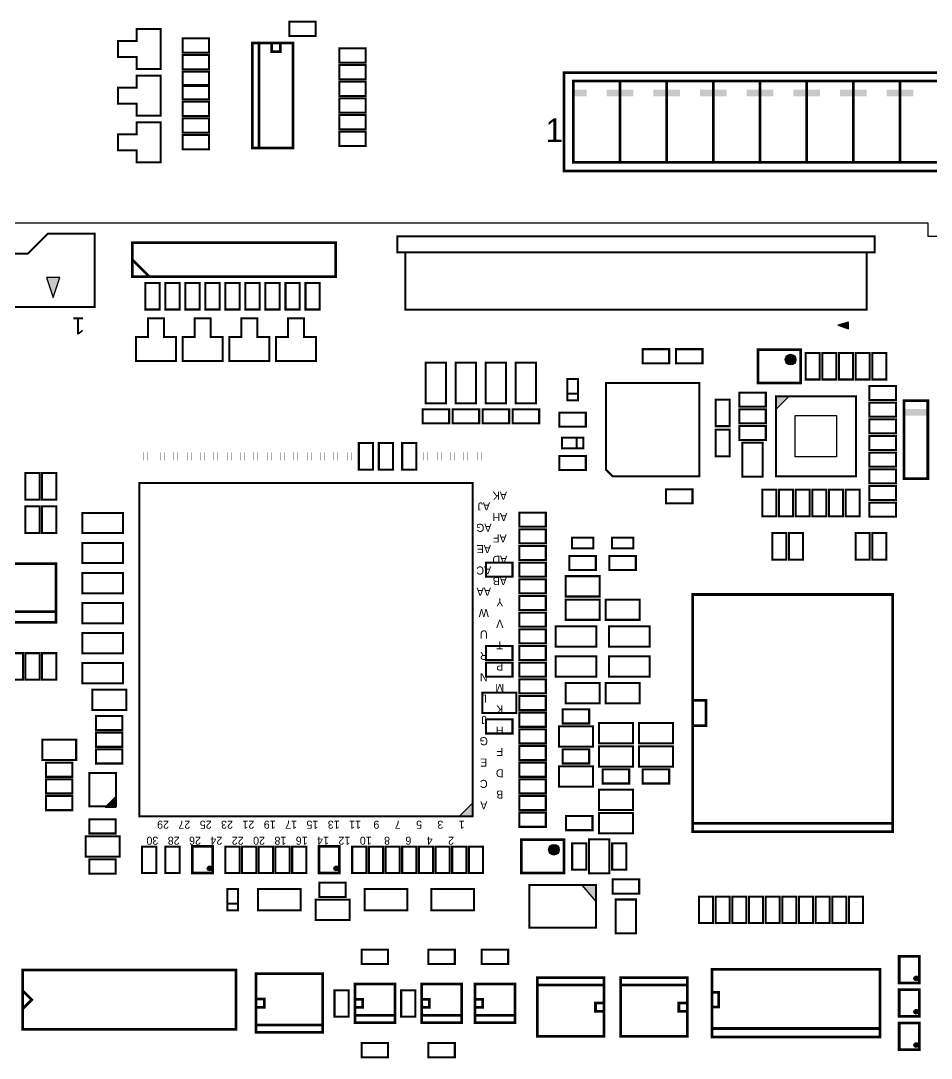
# Model space of a CAD drawing. Extents: x -18 to 363, y 0 to 182.
# Drawn here: x 92.9 to 161.1, y 87.4 to 165.2 of the extents above; entities that cross this region are included whole.
import ezdxf
from ezdxf.enums import TextEntityAlignment as Align

# ---------------------------------------------------------------- set-up
doc = ezdxf.new("R2010")
doc.units = 0
doc.header["$MEASUREMENT"] = 0
doc.layers.add('ASSEMBLY_OUTLINES_TOP', color=181, linetype='CONTINUOUS')
doc.layers.add('BOARD_OUTLINE', color=150, linetype='CONTINUOUS')
doc.styles.add('VERIBEST_GERBER_1', font='txt')

msp = doc.modelspace()

# ---------------------------------------------------------------- hatches: boundary and pattern name
at = {"layer": 'ASSEMBLY_OUTLINES_TOP'}
for points in [[(95.3, 144.4), (95.8, 145.9), (94.8, 145.9)], [(154.151483, 142.326), (154.948517, 142.051483), (154.948517, 142.551483)], [(150.5, 137), (149.5, 137), (149.5, 136)], [(100, 106.2), (100, 107), (99.2, 106.2)], [(125.75, 105.5), (126.75, 105.5), (126.75, 106.5)], [(136, 99.116666), (136, 100.35), (134.942857, 100.35)]]:
    msp.add_hatch(color=256, dxfattribs=at).paths.add_polyline_path(points, flags=0)
h = msp.add_hatch(color=256, dxfattribs=at)
edge = h.paths.add_edge_path()
edge.add_arc((150.6, 139.75), 0.4, 0, 360)
h = msp.add_hatch(color=256, dxfattribs=at)
edge = h.paths.add_edge_path()
edge.add_arc((132.85, 103), 0.4, 0, 360)
h = msp.add_hatch(color=256, dxfattribs=at)
edge = h.paths.add_edge_path()
edge.add_arc((107.025, 101.6), 0.175, 0, 360)
h = msp.add_hatch(color=256, dxfattribs=at)
edge = h.paths.add_edge_path()
edge.add_arc((116.525, 101.6), 0.175, 0, 360)
h = msp.add_hatch(color=256, dxfattribs=at)
edge = h.paths.add_edge_path()
edge.add_arc((160.025, 93.35), 0.175, 0, 360)
h = msp.add_hatch(color=256, dxfattribs=at)
edge = h.paths.add_edge_path()
edge.add_arc((160.025, 90.85), 0.175, 0, 360)
h = msp.add_hatch(color=256, dxfattribs=at)
edge = h.paths.add_edge_path()
edge.add_arc((160.025, 88.35), 0.175, 0, 360)

# ---------------------------------------------------------------- linework, layer by layer
for points, const_width in [([(113.0094, 164.0166), (113.0094, 165.0834), (114.9906, 165.0834), (114.9906, 164.0166)], 0.1524), ([(103.35, 164.55), (103.35, 161.55), (101.55, 161.55), (101.55, 162.45), (100.15, 162.45), (100.15, 163.65), (101.55, 163.65), (101.55, 164.55)], 0.15), ([(105.0094, 162.7666), (105.0094, 163.8334), (106.9906, 163.8334), (106.9906, 162.7666)], 0.1524), ([(110.226, 155.613), (110.226, 163.487), (113.274, 163.487), (113.274, 155.613)], 0.2032), ([(111.6865, 162.852), (111.6865, 163.487), (112.3215, 163.487), (112.3215, 162.852)], 0.2032), ([(105.0094, 161.5166), (105.0094, 162.5834), (106.9906, 162.5834), (106.9906, 161.5166)], 0.1524), ([(116.7594, 162.0166), (116.7594, 163.0834), (118.7406, 163.0834), (118.7406, 162.0166)], 0.1524), ([(116.7594, 160.7666), (116.7594, 161.8334), (118.7406, 161.8334), (118.7406, 160.7666)], 0.1524), ([(103.35, 161.05), (103.35, 158.05), (101.55, 158.05), (101.55, 158.95), (100.15, 158.95), (100.15, 160.15), (101.55, 160.15), (101.55, 161.05)], 0.15), ([(105.0094, 160.2666), (105.0094, 161.3334), (106.9906, 161.3334), (106.9906, 160.2666)], 0.1524), ([(133.6, 153.902), (133.6, 161.27), (177, 161.27), (177, 153.902)], 0.203), ([(105.0094, 159.2666), (105.0094, 160.3334), (106.9906, 160.3334), (106.9906, 159.2666)], 0.1524), ([(116.7594, 159.5166), (116.7594, 160.5834), (118.7406, 160.5834), (118.7406, 159.5166)], 0.1524), ([(134.3, 154.537), (134.3, 160.633), (137.8, 160.633), (137.8, 154.537)], 0.203), ([(137.8, 154.537), (137.8, 160.633), (141.3, 160.633), (141.3, 154.537)], 0.203), ([(141.3, 154.537), (141.3, 160.633), (144.8, 160.633), (144.8, 154.537)], 0.203), ([(144.8, 154.537), (144.8, 160.633), (148.3, 160.633), (148.3, 154.537)], 0.203), ([(148.3, 154.537), (148.3, 160.633), (151.8, 160.633), (151.8, 154.537)], 0.203), ([(151.8, 154.537), (151.8, 160.633), (155.3, 160.633), (155.3, 154.537)], 0.203), ([(155.3, 154.537), (155.3, 160.633), (158.8, 160.633), (158.8, 154.537)], 0.203), ([(158.8, 154.537), (158.8, 160.633), (162.3, 160.633), (162.3, 154.537)], 0.203), ([(105.0094, 158.0166), (105.0094, 159.0834), (106.9906, 159.0834), (106.9906, 158.0166)], 0.1524), ([(116.7594, 158.2666), (116.7594, 159.3334), (118.7406, 159.3334), (118.7406, 158.2666)], 0.1524), ([(116.7594, 157.0166), (116.7594, 158.0834), (118.7406, 158.0834), (118.7406, 157.0166)], 0.1524), ([(103.35, 157.55), (103.35, 154.55), (101.55, 154.55), (101.55, 155.45), (100.15, 155.45), (100.15, 156.65), (101.55, 156.65), (101.55, 157.55)], 0.15), ([(105.0094, 156.7666), (105.0094, 157.8334), (106.9906, 157.8334), (106.9906, 156.7666)], 0.1524), ([(105.0094, 155.5166), (105.0094, 156.5834), (106.9906, 156.5834), (106.9906, 155.5166)], 0.1524), ([(116.7594, 155.7666), (116.7594, 156.8334), (118.7406, 156.8334), (118.7406, 155.7666)], 0.1524), ([(78.2, 149.2), (81.7, 149.2), (83.2, 147.7), (93.4, 147.7), (94.9, 149.2), (98.4, 149.2), (98.4, 143.7), (78.2, 143.7)], 0.15), ([(101.23, 145.98), (101.23, 148.52), (116.47, 148.52), (116.47, 145.98)], 0.2032), ([(121.1, 147.8), (121.1, 149), (156.9, 149), (156.9, 147.8)], 0.15), ([(121.7, 143.5), (121.7, 147.8), (156.3, 147.8), (156.3, 143.5)], 0.15), ([(102.2166, 143.5094), (102.2166, 145.4906), (103.2834, 145.4906), (103.2834, 143.5094)], 0.1524), ([(103.7166, 143.5094), (103.7166, 145.4906), (104.7834, 145.4906), (104.7834, 143.5094)], 0.1524), ([(105.2166, 143.5094), (105.2166, 145.4906), (106.2834, 145.4906), (106.2834, 143.5094)], 0.1524), ([(106.7166, 143.5094), (106.7166, 145.4906), (107.7834, 145.4906), (107.7834, 143.5094)], 0.1524), ([(108.2166, 143.5094), (108.2166, 145.4906), (109.2834, 145.4906), (109.2834, 143.5094)], 0.1524), ([(109.7166, 143.5094), (109.7166, 145.4906), (110.7834, 145.4906), (110.7834, 143.5094)], 0.1524), ([(111.2166, 143.5094), (111.2166, 145.4906), (112.2834, 145.4906), (112.2834, 143.5094)], 0.1524), ([(112.7166, 143.5094), (112.7166, 145.4906), (113.7834, 145.4906), (113.7834, 143.5094)], 0.1524), ([(114.2166, 143.5094), (114.2166, 145.4906), (115.2834, 145.4906), (115.2834, 143.5094)], 0.1524), ([(104.5, 139.65), (101.5, 139.65), (101.5, 141.45), (102.4, 141.45), (102.4, 142.85), (103.6, 142.85), (103.6, 141.45), (104.5, 141.45)], 0.15), ([(108, 139.65), (105, 139.65), (105, 141.45), (105.9, 141.45), (105.9, 142.85), (107.1, 142.85), (107.1, 141.45), (108, 141.45)], 0.15), ([(111.5, 139.65), (108.5, 139.65), (108.5, 141.45), (109.4, 141.45), (109.4, 142.85), (110.6, 142.85), (110.6, 141.45), (111.5, 141.45)], 0.15), ([(115, 139.65), (112, 139.65), (112, 141.45), (112.9, 141.45), (112.9, 142.85), (114.1, 142.85), (114.1, 141.45), (115, 141.45)], 0.15), ([(139.5094, 139.4666), (139.5094, 140.5334), (141.4906, 140.5334), (141.4906, 139.4666)], 0.1524), ([(142.0094, 139.4666), (142.0094, 140.5334), (143.9906, 140.5334), (143.9906, 139.4666)], 0.1524), ([(148.15, 138), (148.15, 140.5), (151.35, 140.5), (151.35, 138)], 0.203), ([(151.7166, 138.2594), (151.7166, 140.2406), (152.7834, 140.2406), (152.7834, 138.2594)], 0.1524), ([(152.9666, 138.2594), (152.9666, 140.2406), (154.0334, 140.2406), (154.0334, 138.2594)], 0.1524), ([(154.2166, 138.2594), (154.2166, 140.2406), (155.2834, 140.2406), (155.2834, 138.2594)], 0.1524), ([(155.4666, 138.2594), (155.4666, 140.2406), (156.5334, 140.2406), (156.5334, 138.2594)], 0.1524), ([(156.7166, 138.2594), (156.7166, 140.2406), (157.7834, 140.2406), (157.7834, 138.2594)], 0.1524), ([(123.238, 136.476), (123.238, 139.524), (124.762, 139.524), (124.762, 136.476)], 0.15), ([(125.488, 136.476), (125.488, 139.524), (127.012, 139.524), (127.012, 136.476)], 0.15), ([(127.738, 136.476), (127.738, 139.524), (129.262, 139.524), (129.262, 136.476)], 0.15), ([(129.988, 136.476), (129.988, 139.524), (131.512, 139.524), (131.512, 136.476)], 0.15), ([(133.85, 136.7), (133.85, 138.3), (134.65, 138.3), (134.65, 136.7)], 0.1524), ([(143.75, 131), (137.25, 131), (136.75, 131.5), (136.75, 138), (143.75, 138)], 0.152), ([(156.5094, 136.7166), (156.5094, 137.7834), (158.4906, 137.7834), (158.4906, 136.7166)], 0.1524), ([(146.7594, 136.2166), (146.7594, 137.2834), (148.7406, 137.2834), (148.7406, 136.2166)], 0.1524), ([(149.5, 131), (149.5, 137), (155.5, 137), (155.5, 131)], 0.15), ([(144.9666, 134.7594), (144.9666, 136.7406), (146.0334, 136.7406), (146.0334, 134.7594)], 0.1524), ([(156.5094, 135.4666), (156.5094, 136.5334), (158.4906, 136.5334), (158.4906, 135.4666)], 0.1524), ([(159.111, 130.829), (159.111, 136.671), (160.889, 136.671), (160.889, 130.829)], 0.2032), ([(123.0094, 134.9666), (123.0094, 136.0334), (124.9906, 136.0334), (124.9906, 134.9666)], 0.1524), ([(125.2594, 134.9666), (125.2594, 136.0334), (127.2406, 136.0334), (127.2406, 134.9666)], 0.1524), ([(127.5094, 134.9666), (127.5094, 136.0334), (129.4906, 136.0334), (129.4906, 134.9666)], 0.1524), ([(129.7594, 134.9666), (129.7594, 136.0334), (131.7406, 136.0334), (131.7406, 134.9666)], 0.1524), ([(133.2594, 134.7166), (133.2594, 135.7834), (135.2406, 135.7834), (135.2406, 134.7166)], 0.1524), ([(146.7594, 134.9666), (146.7594, 136.0334), (148.7406, 136.0334), (148.7406, 134.9666)], 0.1524), ([(146.7594, 133.7166), (146.7594, 134.7834), (148.7406, 134.7834), (148.7406, 133.7166)], 0.1524), ([(156.5094, 134.2166), (156.5094, 135.2834), (158.4906, 135.2834), (158.4906, 134.2166)], 0.1524), ([(133.45, 133.1), (133.45, 133.9), (135.05, 133.9), (135.05, 133.1)], 0.1524), ([(144.9666, 132.5094), (144.9666, 134.4906), (146.0334, 134.4906), (146.0334, 132.5094)], 0.1524), ([(156.5094, 132.9666), (156.5094, 134.0334), (158.4906, 134.0334), (158.4906, 132.9666)], 0.1524), ([(118.2166, 131.5094), (118.2166, 133.4906), (119.2834, 133.4906), (119.2834, 131.5094)], 0.1524), ([(119.7166, 131.5094), (119.7166, 133.4906), (120.7834, 133.4906), (120.7834, 131.5094)], 0.1524), ([(121.4666, 131.5094), (121.4666, 133.4906), (122.5334, 133.4906), (122.5334, 131.5094)], 0.1524), ([(146.988, 130.98), (146.988, 133.52), (148.512, 133.52), (148.512, 130.98)], 0.1524), ([(102.1, 132.2), (102.1, 132.8), (102.4, 132.8), (102.4, 132.2)], 0.02), ([(103.35, 132.2), (103.35, 132.8), (103.65, 132.8), (103.65, 132.2)], 0.02), ([(104.35, 132.2), (104.35, 132.8), (104.65, 132.8), (104.65, 132.2)], 0.02), ([(105.35, 132.2), (105.35, 132.8), (105.65, 132.8), (105.65, 132.2)], 0.02), ([(106.35, 132.2), (106.35, 132.8), (106.65, 132.8), (106.65, 132.2)], 0.02), ([(107.35, 132.2), (107.35, 132.8), (107.65, 132.8), (107.65, 132.2)], 0.02), ([(108.35, 132.2), (108.35, 132.8), (108.65, 132.8), (108.65, 132.2)], 0.02), ([(109.35, 132.2), (109.35, 132.8), (109.65, 132.8), (109.65, 132.2)], 0.02), ([(110.35, 132.2), (110.35, 132.8), (110.65, 132.8), (110.65, 132.2)], 0.02), ([(111.35, 132.2), (111.35, 132.8), (111.65, 132.8), (111.65, 132.2)], 0.02), ([(112.35, 132.2), (112.35, 132.8), (112.65, 132.8), (112.65, 132.2)], 0.02), ([(113.35, 132.2), (113.35, 132.8), (113.65, 132.8), (113.65, 132.2)], 0.02), ([(114.35, 132.2), (114.35, 132.8), (114.65, 132.8), (114.65, 132.2)], 0.02), ([(115.35, 132.2), (115.35, 132.8), (115.65, 132.8), (115.65, 132.2)], 0.02), ([(116.35, 132.2), (116.35, 132.8), (116.65, 132.8), (116.65, 132.2)], 0.02), ([(117.35, 132.2), (117.35, 132.8), (117.65, 132.8), (117.65, 132.2)], 0.02), ([(123.1, 132.2), (123.1, 132.8), (123.4, 132.8), (123.4, 132.2)], 0.02), ([(124.1, 132.2), (124.1, 132.8), (124.4, 132.8), (124.4, 132.2)], 0.02), ([(125.1, 132.2), (125.1, 132.8), (125.4, 132.8), (125.4, 132.2)], 0.02), ([(126.1, 132.2), (126.1, 132.8), (126.4, 132.8), (126.4, 132.2)], 0.02), ([(127.1, 132.2), (127.1, 132.8), (127.4, 132.8), (127.4, 132.2)], 0.02), ([(133.2594, 131.4666), (133.2594, 132.5334), (135.2406, 132.5334), (135.2406, 131.4666)], 0.1524), ([(156.5094, 131.7166), (156.5094, 132.7834), (158.4906, 132.7834), (158.4906, 131.7166)], 0.1524), ([(156.5094, 130.4666), (156.5094, 131.5334), (158.4906, 131.5334), (158.4906, 130.4666)], 0.1524), ([(93.2166, 129.2594), (93.2166, 131.2406), (94.2834, 131.2406), (94.2834, 129.2594)], 0.1524), ([(94.4666, 129.2594), (94.4666, 131.2406), (95.5334, 131.2406), (95.5334, 129.2594)], 0.1524), ([(101.75, 105.5), (101.75, 130.5), (126.75, 130.5), (126.75, 105.5)], 0.15), ([(141.2594, 128.9666), (141.2594, 130.0334), (143.2406, 130.0334), (143.2406, 128.9666)], 0.1524), ([(148.4666, 128.0094), (148.4666, 129.9906), (149.5334, 129.9906), (149.5334, 128.0094)], 0.1524), ([(149.7166, 128.0094), (149.7166, 129.9906), (150.7834, 129.9906), (150.7834, 128.0094)], 0.1524), ([(150.9666, 128.0094), (150.9666, 129.9906), (152.0334, 129.9906), (152.0334, 128.0094)], 0.1524), ([(152.2166, 128.0094), (152.2166, 129.9906), (153.2834, 129.9906), (153.2834, 128.0094)], 0.1524), ([(153.4666, 128.0094), (153.4666, 129.9906), (154.5334, 129.9906), (154.5334, 128.0094)], 0.1524), ([(154.7166, 128.0094), (154.7166, 129.9906), (155.7834, 129.9906), (155.7834, 128.0094)], 0.1524), ([(156.5094, 129.2166), (156.5094, 130.2834), (158.4906, 130.2834), (158.4906, 129.2166)], 0.1524), ([(93.2166, 126.7594), (93.2166, 128.7406), (94.2834, 128.7406), (94.2834, 126.7594)], 0.1524), ([(94.4666, 126.7594), (94.4666, 128.7406), (95.5334, 128.7406), (95.5334, 126.7594)], 0.1524), ([(156.5094, 127.9666), (156.5094, 129.0334), (158.4906, 129.0334), (158.4906, 127.9666)], 0.1524), ([(97.476, 126.738), (97.476, 128.262), (100.524, 128.262), (100.524, 126.738)], 0.15), ([(130.2594, 127.2166), (130.2594, 128.2834), (132.2406, 128.2834), (132.2406, 127.2166)], 0.1524), ([(130.2594, 125.9666), (130.2594, 127.0334), (132.2406, 127.0334), (132.2406, 125.9666)], 0.1524), ([(149.2166, 124.7594), (149.2166, 126.7406), (150.2834, 126.7406), (150.2834, 124.7594)], 0.1524), ([(150.4666, 124.7594), (150.4666, 126.7406), (151.5334, 126.7406), (151.5334, 124.7594)], 0.1524), ([(155.4666, 124.7594), (155.4666, 126.7406), (156.5334, 126.7406), (156.5334, 124.7594)], 0.1524), ([(156.7166, 124.7594), (156.7166, 126.7406), (157.7834, 126.7406), (157.7834, 124.7594)], 0.1524), ([(97.476, 124.488), (97.476, 126.012), (100.524, 126.012), (100.524, 124.488)], 0.15), ([(134.2, 125.6), (134.2, 126.4), (135.8, 126.4), (135.8, 125.6)], 0.15), ([(137.2, 125.6), (137.2, 126.4), (138.8, 126.4), (138.8, 125.6)], 0.15), ([(130.2594, 124.7166), (130.2594, 125.7834), (132.2406, 125.7834), (132.2406, 124.7166)], 0.1524), ([(90.5, 120.05), (90.5, 124.45), (95.5, 124.45), (95.5, 120.05)], 0.2032), ([(127.7594, 123.4666), (127.7594, 124.5334), (129.7406, 124.5334), (129.7406, 123.4666)], 0.1524), ([(130.2594, 123.4666), (130.2594, 124.5334), (132.2406, 124.5334), (132.2406, 123.4666)], 0.1524), ([(134.0094, 123.9666), (134.0094, 125.0334), (135.9906, 125.0334), (135.9906, 123.9666)], 0.1524), ([(137.0094, 123.9666), (137.0094, 125.0334), (138.9906, 125.0334), (138.9906, 123.9666)], 0.1524), ([(97.476, 122.238), (97.476, 123.762), (100.524, 123.762), (100.524, 122.238)], 0.15), ([(130.2594, 122.2166), (130.2594, 123.2834), (132.2406, 123.2834), (132.2406, 122.2166)], 0.1524), ([(133.73, 121.988), (133.73, 123.512), (136.27, 123.512), (136.27, 121.988)], 0.1524), ([(143.25, 104.36), (143.25, 122.14), (158.25, 122.14), (158.25, 104.36)], 0.2032), ([(97.476, 119.988), (97.476, 121.512), (100.524, 121.512), (100.524, 119.988)], 0.15), ([(130.2594, 120.9666), (130.2594, 122.0334), (132.2406, 122.0334), (132.2406, 120.9666)], 0.1524), ([(133.73, 120.238), (133.73, 121.762), (136.27, 121.762), (136.27, 120.238)], 0.1524), ([(136.73, 120.238), (136.73, 121.762), (139.27, 121.762), (139.27, 120.238)], 0.1524), ([(130.2594, 119.7166), (130.2594, 120.7834), (132.2406, 120.7834), (132.2406, 119.7166)], 0.1524), ([(132.976, 118.238), (132.976, 119.762), (136.024, 119.762), (136.024, 118.238)], 0.15), ([(136.976, 118.238), (136.976, 119.762), (140.024, 119.762), (140.024, 118.238)], 0.15), ([(97.476, 117.738), (97.476, 119.262), (100.524, 119.262), (100.524, 117.738)], 0.15), ([(130.2594, 118.4666), (130.2594, 119.5334), (132.2406, 119.5334), (132.2406, 118.4666)], 0.1524), ([(127.7594, 117.2166), (127.7594, 118.2834), (129.7406, 118.2834), (129.7406, 117.2166)], 0.1524), ([(130.2594, 117.2166), (130.2594, 118.2834), (132.2406, 118.2834), (132.2406, 117.2166)], 0.1524), ([(91.9666, 115.7594), (91.9666, 117.7406), (93.0334, 117.7406), (93.0334, 115.7594)], 0.1524), ([(93.2166, 115.7594), (93.2166, 117.7406), (94.2834, 117.7406), (94.2834, 115.7594)], 0.1524), ([(94.4666, 115.7594), (94.4666, 117.7406), (95.5334, 117.7406), (95.5334, 115.7594)], 0.1524), ([(132.976, 115.988), (132.976, 117.512), (136.024, 117.512), (136.024, 115.988)], 0.15), ([(136.976, 115.988), (136.976, 117.512), (140.024, 117.512), (140.024, 115.988)], 0.15), ([(97.476, 115.488), (97.476, 117.012), (100.524, 117.012), (100.524, 115.488)], 0.15), ([(127.7594, 115.9666), (127.7594, 117.0334), (129.7406, 117.0334), (129.7406, 115.9666)], 0.1524), ([(130.2594, 115.9666), (130.2594, 117.0334), (132.2406, 117.0334), (132.2406, 115.9666)], 0.1524), ([(130.2594, 114.7166), (130.2594, 115.7834), (132.2406, 115.7834), (132.2406, 114.7166)], 0.1524), ([(133.73, 113.988), (133.73, 115.512), (136.27, 115.512), (136.27, 113.988)], 0.1524), ([(136.73, 113.988), (136.73, 115.512), (139.27, 115.512), (139.27, 113.988)], 0.1524), ([(98.23, 113.488), (98.23, 115.012), (100.77, 115.012), (100.77, 113.488)], 0.1524), ([(127.48, 113.263), (127.48, 114.787), (130.02, 114.787), (130.02, 113.263)], 0.1524), ([(130.2594, 113.4666), (130.2594, 114.5334), (132.2406, 114.5334), (132.2406, 113.4666)], 0.1524), ([(133.5094, 112.4666), (133.5094, 113.5334), (135.4906, 113.5334), (135.4906, 112.4666)], 0.1524), ([(98.5094, 111.9666), (98.5094, 113.0334), (100.4906, 113.0334), (100.4906, 111.9666)], 0.1524), ([(127.7594, 111.7166), (127.7594, 112.7834), (129.7406, 112.7834), (129.7406, 111.7166)], 0.1524), ([(130.2594, 112.2166), (130.2594, 113.2834), (132.2406, 113.2834), (132.2406, 112.2166)], 0.1524), ([(130.2594, 110.9666), (130.2594, 112.0334), (132.2406, 112.0334), (132.2406, 110.9666)], 0.1524), ([(133.23, 110.738), (133.23, 112.262), (135.77, 112.262), (135.77, 110.738)], 0.1524), ([(136.23, 110.988), (136.23, 112.512), (138.77, 112.512), (138.77, 110.988)], 0.1524), ([(139.23, 110.988), (139.23, 112.512), (141.77, 112.512), (141.77, 110.988)], 0.1524), ([(94.48, 109.738), (94.48, 111.262), (97.02, 111.262), (97.02, 109.738)], 0.1524), ([(98.5094, 110.7166), (98.5094, 111.7834), (100.4906, 111.7834), (100.4906, 110.7166)], 0.1524), ([(98.5094, 109.4666), (98.5094, 110.5334), (100.4906, 110.5334), (100.4906, 109.4666)], 0.1524), ([(130.2594, 109.7166), (130.2594, 110.7834), (132.2406, 110.7834), (132.2406, 109.7166)], 0.1524), ([(133.5094, 109.4666), (133.5094, 110.5334), (135.4906, 110.5334), (135.4906, 109.4666)], 0.1524), ([(136.23, 109.238), (136.23, 110.762), (138.77, 110.762), (138.77, 109.238)], 0.1524), ([(139.23, 109.238), (139.23, 110.762), (141.77, 110.762), (141.77, 109.238)], 0.1524), ([(94.7594, 108.4666), (94.7594, 109.5334), (96.7406, 109.5334), (96.7406, 108.4666)], 0.1524), ([(130.2594, 108.4666), (130.2594, 109.5334), (132.2406, 109.5334), (132.2406, 108.4666)], 0.1524), ([(133.23, 107.738), (133.23, 109.262), (135.77, 109.262), (135.77, 107.738)], 0.1524), ([(136.5094, 107.9666), (136.5094, 109.0334), (138.4906, 109.0334), (138.4906, 107.9666)], 0.1524), ([(139.5094, 107.9666), (139.5094, 109.0334), (141.4906, 109.0334), (141.4906, 107.9666)], 0.1524), ([(94.7594, 107.2166), (94.7594, 108.2834), (96.7406, 108.2834), (96.7406, 107.2166)], 0.1524), ([(98, 106.25), (98, 108.75), (100, 108.75), (100, 106.25)], 0.15), ([(130.2594, 107.2166), (130.2594, 108.2834), (132.2406, 108.2834), (132.2406, 107.2166)], 0.1524), ([(136.23, 105.988), (136.23, 107.512), (138.77, 107.512), (138.77, 105.988)], 0.1524), ([(94.7594, 105.9666), (94.7594, 107.0334), (96.7406, 107.0334), (96.7406, 105.9666)], 0.1524), ([(130.2594, 105.9666), (130.2594, 107.0334), (132.2406, 107.0334), (132.2406, 105.9666)], 0.1524), ([(130.2594, 104.7166), (130.2594, 105.7834), (132.2406, 105.7834), (132.2406, 104.7166)], 0.1524), ([(136.23, 104.238), (136.23, 105.762), (138.77, 105.762), (138.77, 104.238)], 0.1524), ([(98.0094, 104.2166), (98.0094, 105.2834), (99.9906, 105.2834), (99.9906, 104.2166)], 0.1524), ([(133.7594, 104.4666), (133.7594, 105.5334), (135.7406, 105.5334), (135.7406, 104.4666)], 0.1524), ([(97.73, 102.488), (97.73, 104.012), (100.27, 104.012), (100.27, 102.488)], 0.1524), ([(130.4, 101.25), (130.4, 103.75), (133.6, 103.75), (133.6, 101.25)], 0.203), ([(134.2166, 101.5094), (134.2166, 103.4906), (135.2834, 103.4906), (135.2834, 101.5094)], 0.1524), ([(135.488, 101.23), (135.488, 103.77), (137.012, 103.77), (137.012, 101.23)], 0.1524), ([(137.2166, 101.5094), (137.2166, 103.4906), (138.2834, 103.4906), (138.2834, 101.5094)], 0.1524), ([(101.9666, 101.2594), (101.9666, 103.2406), (103.0334, 103.2406), (103.0334, 101.2594)], 0.1524), ([(103.7166, 101.2594), (103.7166, 103.2406), (104.7834, 103.2406), (104.7834, 101.2594)], 0.1524), ([(105.738, 101.25), (105.738, 103.25), (107.262, 103.25), (107.262, 101.25)], 0.203), ([(108.2166, 101.2594), (108.2166, 103.2406), (109.2834, 103.2406), (109.2834, 101.2594)], 0.1524), ([(109.4666, 101.2594), (109.4666, 103.2406), (110.5334, 103.2406), (110.5334, 101.2594)], 0.1524), ([(110.7166, 101.2594), (110.7166, 103.2406), (111.7834, 103.2406), (111.7834, 101.2594)], 0.1524), ([(111.9666, 101.2594), (111.9666, 103.2406), (113.0334, 103.2406), (113.0334, 101.2594)], 0.1524), ([(113.2166, 101.2594), (113.2166, 103.2406), (114.2834, 103.2406), (114.2834, 101.2594)], 0.1524), ([(115.238, 101.25), (115.238, 103.25), (116.762, 103.25), (116.762, 101.25)], 0.203), ([(117.7166, 101.2594), (117.7166, 103.2406), (118.7834, 103.2406), (118.7834, 101.2594)], 0.1524), ([(118.9666, 101.2594), (118.9666, 103.2406), (120.0334, 103.2406), (120.0334, 101.2594)], 0.1524), ([(120.2166, 101.2594), (120.2166, 103.2406), (121.2834, 103.2406), (121.2834, 101.2594)], 0.1524), ([(121.4666, 101.2594), (121.4666, 103.2406), (122.5334, 103.2406), (122.5334, 101.2594)], 0.1524), ([(122.7166, 101.2594), (122.7166, 103.2406), (123.7834, 103.2406), (123.7834, 101.2594)], 0.1524), ([(123.9666, 101.2594), (123.9666, 103.2406), (125.0334, 103.2406), (125.0334, 101.2594)], 0.1524), ([(125.2166, 101.2594), (125.2166, 103.2406), (126.2834, 103.2406), (126.2834, 101.2594)], 0.1524), ([(126.4666, 101.2594), (126.4666, 103.2406), (127.5334, 103.2406), (127.5334, 101.2594)], 0.1524), ([(98.0094, 101.2166), (98.0094, 102.2834), (99.9906, 102.2834), (99.9906, 101.2166)], 0.1524), ([(115.2594, 99.4666), (115.2594, 100.5334), (117.2406, 100.5334), (117.2406, 99.4666)], 0.1524), ([(131, 97.15), (131, 100.35), (136, 100.35), (136, 97.15)], 0.15), ([(137.2594, 99.7166), (137.2594, 100.7834), (139.2406, 100.7834), (139.2406, 99.7166)], 0.1524), ([(108.35, 98.45), (108.35, 100.05), (109.15, 100.05), (109.15, 98.45)], 0.1524), ([(110.65, 98.45), (110.65, 100.05), (113.85, 100.05), (113.85, 98.45)], 0.15), ([(118.65, 98.45), (118.65, 100.05), (121.85, 100.05), (121.85, 98.45)], 0.15), ([(123.65, 98.45), (123.65, 100.05), (126.85, 100.05), (126.85, 98.45)], 0.15), ([(114.98, 97.738), (114.98, 99.262), (117.52, 99.262), (117.52, 97.738)], 0.1524), ([(137.488, 96.73), (137.488, 99.27), (139.012, 99.27), (139.012, 96.73)], 0.1524), ([(143.7166, 97.5094), (143.7166, 99.4906), (144.7834, 99.4906), (144.7834, 97.5094)], 0.1524), ([(144.9666, 97.5094), (144.9666, 99.4906), (146.0334, 99.4906), (146.0334, 97.5094)], 0.1524), ([(146.2166, 97.5094), (146.2166, 99.4906), (147.2834, 99.4906), (147.2834, 97.5094)], 0.1524), ([(147.4666, 97.5094), (147.4666, 99.4906), (148.5334, 99.4906), (148.5334, 97.5094)], 0.1524), ([(148.7166, 97.5094), (148.7166, 99.4906), (149.7834, 99.4906), (149.7834, 97.5094)], 0.1524), ([(149.9666, 97.5094), (149.9666, 99.4906), (151.0334, 99.4906), (151.0334, 97.5094)], 0.1524), ([(151.2166, 97.5094), (151.2166, 99.4906), (152.2834, 99.4906), (152.2834, 97.5094)], 0.1524), ([(152.4666, 97.5094), (152.4666, 99.4906), (153.5334, 99.4906), (153.5334, 97.5094)], 0.1524), ([(153.7166, 97.5094), (153.7166, 99.4906), (154.7834, 99.4906), (154.7834, 97.5094)], 0.1524), ([(154.9666, 97.5094), (154.9666, 99.4906), (156.0334, 99.4906), (156.0334, 97.5094)], 0.1524), ([(118.4344, 94.4416), (118.4344, 95.5084), (120.4156, 95.5084), (120.4156, 94.4416)], 0.1524), ([(123.4344, 94.4416), (123.4344, 95.5084), (125.4156, 95.5084), (125.4156, 94.4416)], 0.1524), ([(127.4344, 94.4416), (127.4344, 95.5084), (129.4156, 95.5084), (129.4156, 94.4416)], 0.1524), ([(158.738, 93), (158.738, 95), (160.262, 95), (160.262, 93)], 0.203), ([(93, 89.53), (93, 93.973), (109, 93.973), (109, 89.53)], 0.2), ([(110.4981, 89.3029), (110.4981, 93.6971), (115.5019, 93.6971), (115.5019, 89.3029)], 0.2032), ([(131.5981, 89.0029), (131.5981, 93.3971), (136.6019, 93.3971), (136.6019, 89.0029)], 0.2032), ([(137.8481, 89.0029), (137.8481, 93.3971), (142.8519, 93.3971), (142.8519, 89.0029)], 0.2032), ([(117.925, 90.025), (117.925, 92.925), (120.925, 92.925), (120.925, 90.025)], 0.2032), ([(122.925, 90.025), (122.925, 92.925), (125.925, 92.925), (125.925, 90.025)], 0.2032), ([(126.925, 90.025), (126.925, 92.925), (129.925, 92.925), (129.925, 90.025)], 0.2032), ([(158.738, 90.5), (158.738, 92.5), (160.262, 92.5), (160.262, 90.5)], 0.203), ([(110.4981, 91.1825), (110.4981, 91.8175), (111.1331, 91.8175), (111.1331, 91.1825)], 0.2032), ([(116.3916, 90.4844), (116.3916, 92.4656), (117.4584, 92.4656), (117.4584, 90.4844)], 0.1524), ([(117.925, 91.175), (117.925, 91.775), (118.495, 91.775), (118.495, 91.175)], 0.2032), ([(121.3916, 90.4844), (121.3916, 92.4656), (122.4584, 92.4656), (122.4584, 90.4844)], 0.1524), ([(122.925, 91.175), (122.925, 91.775), (123.495, 91.775), (123.495, 91.175)], 0.2032), ([(126.925, 91.175), (126.925, 91.775), (127.495, 91.775), (127.495, 91.175)], 0.2032), ([(144.7, 91.2), (144.7, 92.3), (145.2, 92.3), (145.2, 91.2)], 0.203), ([(135.9669, 90.8825), (135.9669, 91.5175), (136.6019, 91.5175), (136.6019, 90.8825)], 0.2032), ([(142.2169, 90.8825), (142.2169, 91.5175), (142.8519, 91.5175), (142.8519, 90.8825)], 0.2032), ([(158.738, 88), (158.738, 90), (160.262, 90), (160.262, 88)], 0.203), ([(118.4344, 87.4416), (118.4344, 88.5084), (120.4156, 88.5084), (120.4156, 87.4416)], 0.1524), ([(123.4344, 87.4416), (123.4344, 88.5084), (125.4156, 88.5084), (125.4156, 87.4416)], 0.1524)]:
    msp.add_lwpolyline(points, close=True, dxfattribs=dict(at, const_width=const_width))
for points, const_width in [([(110.734, 163.487), (110.734, 155.613)], 0.2032), ([(102.5, 145.98), (101.23, 147.25)], 0.2032), ([(134.65, 137.2), (133.85, 137.2)], 0.15), ([(134.55, 133.9), (134.55, 133.1)], 0.15), ([(90.5, 120.853), (95.5, 120.853)], 0.2032), ([(143.25, 112.3), (144.25, 112.3), (144.25, 114.2), (143.25, 114.2)], 0.2032), ([(158.25, 104.99), (143.25, 104.99)], 0.2032), ([(109.15, 98.95), (108.35, 98.95)], 0.15), ([(157.3, 89.595), (157.3, 94.04), (144.7, 94.04), (144.7, 88.96), (157.3, 88.96), (157.3, 89.595), (144.7, 89.595)], 0.203), ([(136.6019, 92.851), (131.5981, 92.851)], 0.2032), ([(142.8519, 92.851), (137.8481, 92.851)], 0.2032), ([(93.05, 91.115), (93.685, 91.75), (93.05, 92.385)], 0.2032), ([(117.925, 90.575), (120.925, 90.575)], 0.2032), ([(122.925, 90.575), (125.925, 90.575)], 0.2032), ([(126.925, 90.575), (129.925, 90.575)], 0.2032), ([(110.4981, 89.849), (115.5019, 89.849)], 0.2032)]:
    msp.add_lwpolyline(points, dxfattribs=dict(at, const_width=const_width))
for points in [[(121.7, 143.5), (121.7, 147.8), (156.3, 147.8), (156.3, 143.5)], [(95.3, 144.4), (95.8, 145.9), (94.8, 145.9)], [(154.151483, 142.326), (154.948517, 142.051483), (154.948517, 142.551483)], [(150.5, 137), (149.5, 137), (149.5, 136)], [(150.95, 132.45), (150.95, 135.55), (154.05, 135.55), (154.05, 132.45)], [(100, 106.2), (100, 107), (99.2, 106.2)], [(125.75, 105.5), (126.75, 105.5), (126.75, 106.5)], [(136, 99.116666), (136, 100.35), (134.942857, 100.35)]]:
    msp.add_lwpolyline(points, close=True, dxfattribs=at)
for centre, radius in [((150.6, 139.75), 0.4), ((132.85, 103), 0.4), ((107.025, 101.6), 0.175), ((116.525, 101.6), 0.175), ((160.025, 93.35), 0.175), ((160.025, 90.85), 0.175), ((160.025, 88.35), 0.175)]:
    msp.add_circle(centre, radius, dxfattribs=at)
for points in [[(134.3, 159.49), (135.3, 159.49), (134.3, 159.998), (135.3, 159.998)], [(136.8, 159.49), (137.8, 159.49), (136.8, 159.998), (137.8, 159.998)], [(137.8, 159.49), (138.8, 159.49), (137.8, 159.998), (138.8, 159.998)], [(140.3, 159.49), (141.3, 159.49), (140.3, 159.998), (141.3, 159.998)], [(141.3, 159.49), (142.3, 159.49), (141.3, 159.998), (142.3, 159.998)], [(143.8, 159.49), (144.8, 159.49), (143.8, 159.998), (144.8, 159.998)], [(144.8, 159.49), (145.8, 159.49), (144.8, 159.998), (145.8, 159.998)], [(147.3, 159.49), (148.3, 159.49), (147.3, 159.998), (148.3, 159.998)], [(148.3, 159.49), (149.3, 159.49), (148.3, 159.998), (149.3, 159.998)], [(150.8, 159.49), (151.8, 159.49), (150.8, 159.998), (151.8, 159.998)], [(151.8, 159.49), (152.8, 159.49), (151.8, 159.998), (152.8, 159.998)], [(154.3, 159.49), (155.3, 159.49), (154.3, 159.998), (155.3, 159.998)], [(155.3, 159.49), (156.3, 159.49), (155.3, 159.998), (156.3, 159.998)], [(157.8, 159.49), (158.8, 159.49), (157.8, 159.998), (158.8, 159.998)], [(158.8, 159.49), (159.8, 159.49), (158.8, 159.998), (159.8, 159.998)], [(159.05, 135.55), (160.95, 135.55), (159.05, 136.05), (160.95, 136.05)]]:
    msp.add_solid(points, dxfattribs=at)
at = {"layer": 'BOARD_OUTLINE'}
msp.add_lwpolyline([(2.5, 150), (160.9, 150), (160.9, 149), (178.4, 149, -0.414213562), (180.9, 146.5), (180.9, 145.1, 1), (187.1, 145.1), (187.1, 146.3, -0.414213562), (188.1, 147.3), (233.9, 147.3, -0.414213562)], format="xyb", dxfattribs=at)

# ---------------------------------------------------------------- texts
at = {"layer": 'ASSEMBLY_OUTLINES_TOP', "style": 'VERIBEST_GERBER_1'}
msp.add_text('1', height=1.778, dxfattribs=at).set_placement((132.875, 156.95), align=Align.MIDDLE_CENTER)
msp.add_text('1', height=1.27, rotation=180, dxfattribs=at).set_placement((97.19, 142.2825), align=Align.MIDDLE_CENTER)
for s, p in [('AK', (128.789, 129.239)), ('AJ', (127.589, 128.439)), ('AH', (128.789, 127.639)), ('AG', (127.589, 126.839)), ('AF', (128.789, 126.039)), ('AE', (127.589, 125.239)), ('AD', (128.789, 124.439)), ('AC', (127.589, 123.639)), ('AB', (128.789, 122.839)), ('AA', (127.589, 122.039)), ('Y', (128.789, 121.239)), ('W', (127.589, 120.439)), ('V', (128.789, 119.639)), ('U', (127.589, 118.839)), ('T', (128.789, 118.039)), ('R', (127.589, 117.239)), ('P', (128.789, 116.439)), ('N', (127.589, 115.639)), ('M', (128.789, 114.839)), ('L', (127.589, 114.039)), ('K', (128.789, 113.239)), ('J', (127.589, 112.439)), ('H', (128.789, 111.639)), ('G', (127.589, 110.839)), ('F', (128.789, 110.039)), ('E', (127.589, 109.239)), ('D', (128.789, 108.439)), ('C', (127.589, 107.639)), ('B', (128.789, 106.839)), ('A', (127.589, 106.039)), ('29', (103.534, 104.576)), ('27', (105.134, 104.576)), ('25', (106.734, 104.576)), ('23', (108.334, 104.576)), ('21', (109.934, 104.576)), ('19', (111.534, 104.576)), ('17', (113.134, 104.576)), ('15', (114.734, 104.576)), ('13', (116.334, 104.576)), ('11', (117.934, 104.576)), ('9', (119.534, 104.576)), ('7', (121.134, 104.576)), ('5', (122.734, 104.576)), ('3', (124.334, 104.576)), ('1', (125.934, 104.576)), ('30', (102.734, 103.376)), ('28', (104.334, 103.376)), ('26', (105.934, 103.376)), ('24', (107.534, 103.376)), ('22', (109.134, 103.376)), ('20', (110.734, 103.376)), ('18', (112.334, 103.376)), ('16', (113.934, 103.376)), ('14', (115.534, 103.376)), ('12', (117.134, 103.376)), ('10', (118.734, 103.376)), ('8', (120.334, 103.376)), ('6', (121.934, 103.376)), ('4', (123.534, 103.376)), ('2', (125.134, 103.376))]:
    msp.add_text(s, height=0.6, rotation=180, dxfattribs=at).set_placement(p, align=Align.TOP_CENTER)

doc.saveas('drawing.dxf')
